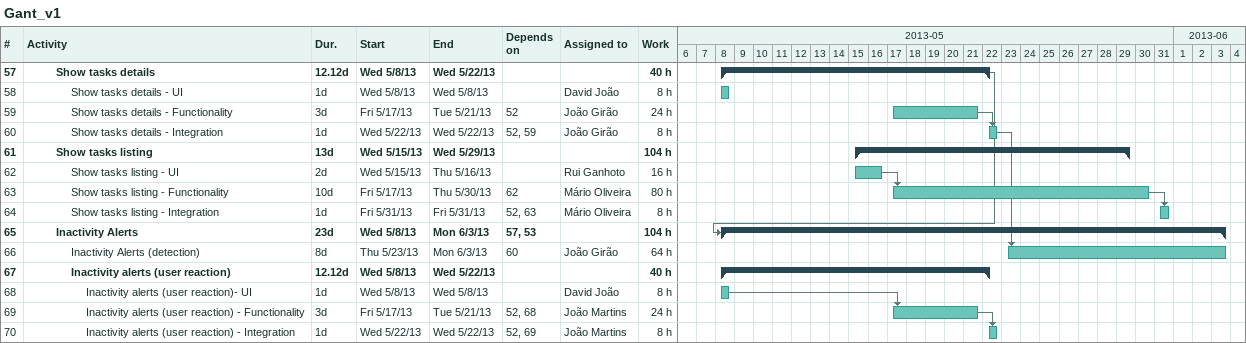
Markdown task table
Gant_v1

| ID | Level | Task | Duration | Start | Finish | Predecessors | Resources | Work (h) |
|---|---|---|---|---|---|---|---|---|
| 57 | 3 | **Show tasks details** | 12.12d | 2013-05-08 | 2013-05-22 |  |  | 40 |
| 58 | 4 | Show tasks details - UI | 1d | 2013-05-08 | 2013-05-08 |  | David João | 8 |
| 59 | 4 | Show tasks details - Functionality | 3d | 2013-05-17 | 2013-05-21 | 52 | João Girão | 24 |
| 60 | 4 | Show tasks details - Integration | 1d | 2013-05-22 | 2013-05-22 | 52, 59 | João Girão | 8 |
| 61 | 3 | **Show tasks listing** | 13d | 2013-05-15 | 2013-05-29 |  |  | 104 |
| 62 | 4 | Show tasks listing - UI | 2d | 2013-05-15 | 2013-05-16 |  | Rui Ganhoto | 16 |
| 63 | 4 | Show tasks listing - Functionality | 10d | 2013-05-17 | 2013-05-30 | 62 | Mário Oliveira | 80 |
| 64 | 4 | Show tasks listing - Integration | 1d | 2013-05-31 | 2013-05-31 | 52, 63 | Mário Oliveira | 8 |
| 65 | 3 | **Inactivity Alerts** | 23d | 2013-05-08 | 2013-06-03 | 57, 53 |  | 104 |
| 66 | 4 | Inactivity Alerts (detection) | 8d | 2013-05-23 | 2013-06-03 | 60 | João Girão | 64 |
| 67 | 4 | **Inactivity alerts (user reaction)** | 12.12d | 2013-05-08 | 2013-05-22 |  |  | 40 |
| 68 | 5 | Inactivity alerts (user reaction)- UI | 1d | 2013-05-08 | 2013-05-08 |  | David João | 8 |
| 69 | 5 | Inactivity alerts (user reaction) - Functionality | 3d | 2013-05-17 | 2013-05-21 | 52, 68 | João Martins | 24 |
| 70 | 5 | Inactivity alerts (user reaction) - Integration | 1d | 2013-05-22 | 2013-05-22 | 52, 69 | João Martins | 8 |
